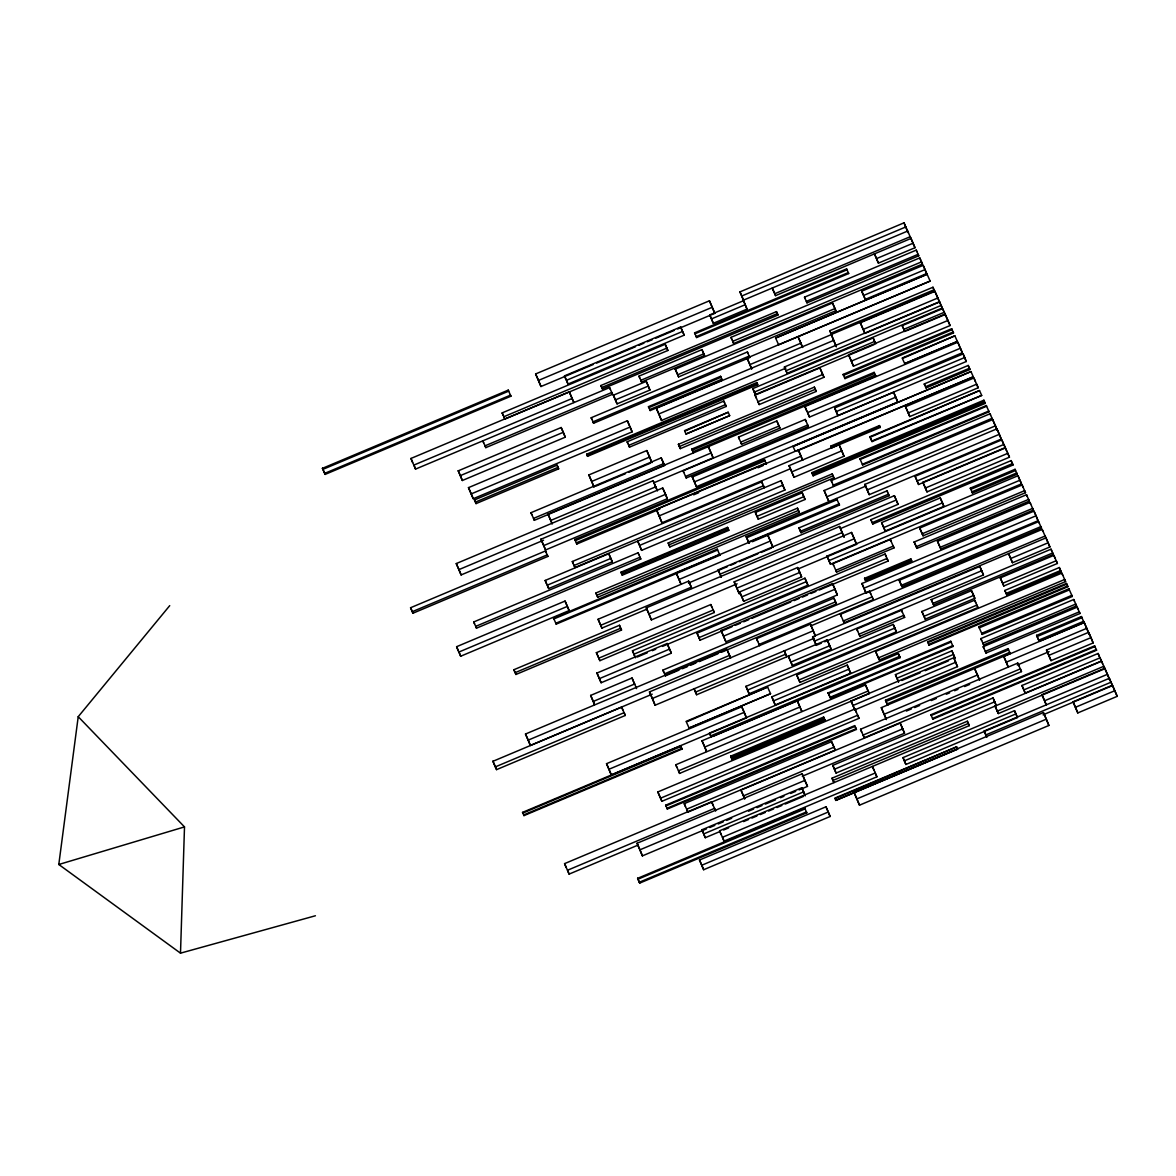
<?xml version="1.0" encoding="UTF-8"?>
<svg xmlns="http://www.w3.org/2000/svg" width="1176" height="1176" viewBox="0 0 1176 1176"><rect width="100%" height="100%" fill="white"/><g stroke="black" fill="none" stroke-linecap="round" stroke-linejoin="round"><path stroke-width="1.5" d="M315.418 915.766L180.501 953.163L184.5 826.904L78.219 716.698L169.726 605.64M180.501 953.163L58.8 864.492L78.219 716.698M593.277 364.501L540.96 386.522L535.624 373.953L709.451 300.791L714.802 313.345L677.67 328.971M878.413 263.13L874.459 253.81L878.413 263.13L915.002 247.724L907.666 231.055L743.452 300.159L739.939 291.898L904.021 222.837L907.519 231.099L906.299 228.379M322.459 468.327L508.238 390.123L510.913 396.209L325.149 474.398L322.459 468.327L325.149 474.398M322.885 469.371L508.649 391.167L508.238 390.123M535.624 373.953L538.534 380.392L712.362 307.23M739.939 291.898L741.791 295.984L905.858 226.924M324.723 473.355L510.502 395.151L510.913 396.209M564.524 375.864L680.654 326.987L684.153 335.189L568.023 384.067L564.524 375.864L566.024 379.627M709.775 314.918L743.467 300.733L745.261 304.687L747.01 309.112L713.317 323.297L709.775 314.918L713.317 323.297M596.658 363.075L635.481 346.744M638.847 345.318L643.919 343.186M647.285 341.76L652.357 339.629M655.723 338.218L674.289 330.397M711.553 318.872L745.261 304.687M915.002 247.724L911.047 238.419L775.557 295.646L772.235 288.046L774.793 293.706L910.209 236.699L910.988 238.654M502.167 412.879L665.19 344.259L667.88 350.477L504.842 419.097L502.167 412.879L503.108 415.246M694.575 332.867L846.602 268.878L848.66 273.538L696.633 337.541L694.575 332.867L694.942 333.808L846.97 269.819L846.602 268.878M876.605 258.573L913.193 243.167M666.924 348.096L503.901 416.716L504.842 419.097M412.57 462.477L410.968 458.449L569.257 391.829L573.844 402.471L569.257 391.829M804.502 297.161L916.251 250.12L918.735 255.809L806.986 302.849L804.502 297.161L805.09 298.645M600.892 385.522L776.469 311.625L777.365 313.61L777.939 315.05L602.362 388.962L600.892 385.522L601.48 386.978M572.242 398.444L413.952 465.064L415.554 469.092L609.609 387.595L612.534 394.283L485.806 447.63L482.88 440.926L483.601 442.735M777.365 313.61L601.789 387.507L602.362 388.962M638.994 376.129L701.969 349.625L704.527 355.519L641.552 382.024L638.994 376.129L639.67 377.849M731.002 337.365L919.779 257.897L922.44 264.086L733.662 343.539L731.002 337.365L731.884 339.57M703.836 353.785L640.861 380.289L641.552 382.024M613.387 395.195L646.241 381.377L648.343 386.051L649.931 390.035L617.077 403.868L613.387 395.195L617.077 403.868M675.245 369.161L832.476 302.982L834.989 308.553L835.842 310.714L678.611 376.893L675.245 369.161L678.611 376.893M861.758 291.178L923.175 265.335L926.659 273.552L865.242 299.395L861.758 291.178L863.331 295.161M615.489 399.869L648.343 386.051M925.086 269.569L863.669 295.426L865.242 299.395M677.758 374.747L834.989 308.553M458.272 470.826L561.158 427.52L563.319 432.283L565.259 437.193L462.359 480.499L458.272 470.826L462.359 480.499M927.114 274.287L775.616 338.056L927.114 274.287L930.142 281.079L747.01 358.033L751.538 368.75M591.205 417.73L747.377 351.991L749.788 357.489L593.615 423.228L591.205 417.73L591.778 419.156M460.419 475.589L563.319 432.283M648.461 406.661L720.579 376.305L722.284 380.201L650.166 410.556L648.461 406.661L648.858 407.631L720.962 377.275L720.579 376.305M829.742 330.691L932.965 287.238L934.597 290.986L831.373 334.44L829.742 330.691L830.241 331.926M747.01 358.033L749.979 364.589L800.93 343.142L802.664 347.493M785.921 368.088L661.485 420.464L656.34 408.278L831.212 334.66L836.357 346.861L830.873 333.205L934.097 289.752L934.597 290.986M468.504 487.628L627.381 420.758L630.189 426.991L632.129 431.857L473.252 498.727L468.504 487.628L473.252 498.727M860.317 322.753L934.905 291.369L937.889 297.969L939.492 302.011L864.904 333.396L860.317 322.753L864.904 333.396M656.34 408.278L658.898 413.952L833.769 340.349M471.326 493.861L630.189 426.991M863.302 329.368L937.889 297.969M784.392 366.986L939.521 301.688L942.241 308.038L787.112 373.336L784.392 366.986L785.436 369.617M474.487 499.932L557.071 465.167L558.644 468.842L476.06 503.607L474.487 499.932L475.089 501.432M586.648 454.186L756.815 382.567L757.373 383.788L757.726 384.699L587.559 456.317L586.648 454.186L587.015 455.083L757.168 383.464L757.726 384.699M757.373 383.788L587.206 455.421L587.559 456.317M752.802 388.609L873.18 337.938L875.738 343.906L874.738 341.407L754.36 392.078L752.802 388.609L755.36 394.577L874.062 344.612M903.065 327.884L902.183 325.649L942.637 308.626L950.076 325.546L853.453 366.206L848.543 354.711L945.151 314.051L950.076 325.546M627.175 441.779L723.857 401.075L726.18 406.455L629.498 447.145L627.175 441.779L627.881 443.587M906.402 330.838L945.181 314.521L944.284 312.287L903.83 329.324L904.726 331.559L902.183 325.649M755.08 395.151L819.878 367.882L823.964 377.29L759.182 404.573L755.08 395.151L756.227 398.002M684.491 430.636L728.194 412.247L729.679 415.642L685.99 434.032L684.726 431.195L728.194 412.247M848.543 354.711L851.424 361.076L948.032 320.416M822.832 374.438L758.05 401.707L759.182 404.573M588.882 474.942L593.998 486.938L588.882 474.942L646.8 450.555L651.916 462.55L646.8 450.555M843.133 374.409L951.663 328.721L953.515 332.94L844.971 378.613L843.133 374.409L843.501 375.35L952.031 329.662L951.663 328.721M678.449 444.322L814.351 387.125L816.173 391.446L680.287 448.644L678.449 444.322L680.287 448.644M591.793 481.41L649.711 457.038M679.419 446.498L815.321 389.3L816.173 391.446M530.993 512.692L661.206 457.89L664.543 465.505L534.33 520.321L530.993 512.692L531.758 514.618M595.644 486.232L625.441 473.707M628.748 472.311L650.255 463.256M902.183 358.004L954.853 335.821L957.352 341.437L904.682 363.619L902.389 358.533L954.853 335.821M874.121 372.366L874.547 373.454L692.208 450.202L691.782 449.114L874.121 372.366L875.752 376.114L548.045 514.147L552.117 523.746L548.045 514.147M663.779 463.579L533.566 518.395L534.33 520.321M804.943 406.558L957.837 342.201L962.35 352.741L809.455 417.098L804.943 406.558L806.765 411.115M738.499 437.09L776.822 420.964L779.923 428.093L741.6 444.219L738.499 437.09L739.322 439.192M550.868 520.409L711.157 452.951L713.112 457.846L654.062 482.704M960.527 348.184L807.647 412.541L809.455 417.098M779.085 425.991L740.762 442.117L741.6 444.219M543.533 540.24L461.11 574.932L456.259 563.569L653.092 480.734L657.399 490.76M683.094 470.856L805.251 419.45L808.382 426.55L686.211 477.97L683.094 470.856L683.712 472.414M834.681 407.954L963.1 353.917L964.717 357.519L836.312 411.556L834.681 407.954L836.283 411.953L837.9 415.554L966.304 361.502L963.1 353.917M456.259 563.569L458.978 569.596L655.811 486.761M540.975 539.225L662.705 487.981L665.572 494.332L667.306 498.712L545.576 549.956L540.975 539.225L545.576 549.956M692.311 476.986L893.584 392.27L895.789 397.15L897.714 402.001L696.442 486.717L692.311 476.986L696.442 486.717M924.277 383.935L968.215 365.442L969.98 369.484L926.041 387.977L924.277 383.935L924.777 385.199M694.516 481.866L895.789 397.15M543.827 545.561L665.572 494.332M970.964 371.572L793.05 446.468L970.964 371.572L973.302 376.805L797.049 450.996M410.586 607.727L545.488 550.941L547.869 556.424L412.982 613.21L410.586 607.727L412.982 613.21M764.473 459.669L764.929 460.83L575.314 540.637L574.858 539.475L764.473 459.669L766.443 464.197L765.988 463.035L576.372 542.842L576.843 544.018L659.795 509.09M412.364 611.652L547.252 554.866L547.869 556.424M790.345 468.754L661.97 522.791L656.311 509.428L973.302 376.805M693.649 494.846L698.735 492.7M757.991 467.769L763.062 465.623M905.549 406.749L973.934 377.966L978.167 387.771L909.783 416.554L905.549 406.749L909.783 416.554M656.311 509.428L659.221 515.867L801.106 456.141L802.767 460.301M908.342 412.938L976.727 384.155L978.167 387.771M830.932 446.013L879.428 425.594L880.221 427.447L831.711 447.865L830.932 446.013L831.314 446.968L879.824 426.476M789.081 465.667L839.047 444.631L841.825 450.805L843.986 456.244L794.035 477.265L789.081 465.667L794.035 477.265M573.138 563.598L572.315 561.525L761.725 481.807L764.327 487.82L763.503 485.747L574.094 565.465L574.917 567.538L780.967 480.734L782.937 485.085L639.626 545.399L637.657 541.063L641.596 550.353L784.907 490.039L780.967 480.734M869.872 436.693L979.52 390.55L981.695 395.43L872.048 441.588L869.872 436.693L872.048 441.588M870.108 437.251L979.52 390.55M791.874 471.841L841.825 450.805M871.828 441.029L981.695 395.43M545.194 580.444L608.771 553.69L612.24 561.79L548.678 588.559L545.194 580.444L546.546 583.825M811.778 472.664L983.886 400.207L985.267 403.383L813.16 475.824L811.778 472.664L812.16 473.634L984.283 401.192L983.886 400.207M610.903 558.409L547.325 585.178L548.678 588.559M859.891 458.758L986.297 405.558L989.06 411.776L862.655 464.976L859.891 458.758L860.17 459.463L986.576 406.264L986.297 405.558M473.766 621.942L638.068 552.793L640.773 559.026L476.486 628.175L473.766 621.942L474.501 623.78M669.864 546.928L668.174 542.945L832.211 473.913L833.887 477.882L669.864 546.928L669.012 545.032M755.374 512.486L802.194 492.788L805.06 499.477L758.241 519.175L755.374 512.486L756.521 515.353M831.741 481.94L831.226 480.616L990.016 413.776L997.468 430.666L992.706 419.553L824.126 490.524L828.874 501.623L824.126 490.524M620.972 572.197L727.474 527.362L728.797 530.376L622.28 575.196L620.972 572.197L621.281 572.991L727.797 528.171L728.797 530.376M803.928 496.61L757.094 516.308L758.241 519.175M728.473 529.567L621.957 574.403L622.28 575.196M456.611 646.697L565.053 601.054L569.125 610.579L460.683 656.223L456.611 646.697L458.287 650.916M595.923 592.998L797.46 508.164L799.268 512.413L597.731 597.232L595.923 592.998L596.702 594.982M826.934 496.757L995.528 425.8M567.449 606.36L458.993 652.004L460.683 656.223M864.875 484.424L996.895 428.843L999.35 434.297L1001.261 439.089L869.226 494.655L864.875 484.424L869.226 494.655M746.143 536.638L749.024 543.136L746.143 536.638L865.962 486.011M553.529 618.091L717.242 549.177L719.918 555.219L556.204 624.133L553.529 618.091L553.867 618.958L717.595 550.045L717.242 549.177M746.613 537.785L837.062 499.712L836.592 498.565L839.473 505.063L752.375 541.724M867.329 489.863L999.35 434.297M748.553 541.974L839.002 503.901L839.473 505.063M676.215 572.933L681.066 584.266L676.215 572.933L767.546 534.492L773.029 547.443L767.546 534.492M1005.304 447.983L918.559 484.497L915.075 476.353L1001.82 439.853L1009.449 457.185L926.997 491.891L922.866 482.278L1005.318 447.571M798.989 527.906L887.013 490.862L889.115 495.699L801.091 532.743L798.989 527.906L801.091 532.743M679.14 579.43L770.471 540.989M915.075 476.353L917.148 480.955L1003.892 444.44L1006.862 451.466M800.488 531.243L888.512 494.185L889.115 495.699M598.07 619.267L688.636 581.135L691.356 587.162L600.774 625.279L598.07 619.267L601.906 628.102L647.182 609.036M718.139 569.845L721.241 577.063L718.139 569.845L894.363 495.669L898.052 504.342L840.987 528.362M688.475 583.031L727.371 566.656M730.752 565.23L735.823 563.098M739.204 561.672L757.814 553.837M761.195 552.426L771.338 548.148M720.08 574.167L896.318 499.991M922.866 482.278L925.438 487.996L1007.891 453.289M737.117 583.825L651.386 619.914L646.271 607.845L839.576 526.481L844.089 537.035M513.912 669.717L619.473 625.279L621.516 630.042L515.955 674.465L513.912 669.717L514.647 671.555M870.902 519.63L1011.125 460.61L1013.021 464.99L872.812 524.011L870.902 519.63L871.46 521.012M646.271 607.845L648.99 613.887L842.295 532.522M734.177 581.855L739.234 593.733L734.177 581.855L851.542 532.449L856.598 544.341L797.916 569.037M881.603 522.614L940.241 497.918L942.476 502.872L943.872 506.371L885.219 531.052L881.603 522.614L885.219 531.052M970.318 488.128L1015.05 469.312L1017.181 474.178L972.449 493.009L970.318 488.128L970.803 489.348L1015.52 470.518L1015.05 469.312M736.999 588.118L854.364 538.726M883.823 527.554L942.476 502.872M739.704 591.91L797.622 567.523L799.827 572.418L801.606 576.887L743.688 601.259L739.704 591.91L743.688 601.259M596.423 652.665L710.804 604.538L714.258 612.52L599.892 660.662L596.423 652.665L599.892 660.662M827.007 556.116L1018.004 475.721L1021.474 483.88L830.491 564.26L827.007 556.116L830.491 564.26M741.909 596.791L799.827 572.418M829.021 560.585L1020.018 480.19L1021.474 483.88M598.878 658.119L713.259 609.976L714.258 612.52M832.887 563.642L890.291 539.475L893.995 547.913L836.592 572.08L832.887 563.642L833.608 565.45M919.705 528.083L1022.12 484.982L1025.501 492.7L923.072 535.815L919.705 528.083L923.072 535.815M633.908 654.385L635.437 657.796L632.467 650.769L804.943 578.18L807.912 585.192L662.5 646.403M806.471 581.591L633.996 654.179L632.467 650.769M922.263 533.757L1024.678 490.642L1025.501 492.7M596.967 673.039L667.174 643.492L671.32 653.195L601.127 682.741L596.967 673.039L601.127 682.741M637.127 657.075L647.27 652.812M652.342 650.681L655.738 649.255M731.957 626.764L700.043 640.2L697.03 633.188L885.102 554.028L888.115 561.025L819.275 590.014M914.193 541.989L1026.516 494.714L1029.294 501.094L916.986 548.369L914.193 541.989L916.986 548.369M599.481 678.596L669.673 649.049L671.32 653.195M697.03 633.188L699.014 637.612L887.086 558.438L888.115 561.025M916.31 546.664L1028.618 499.388L1029.294 501.094M721.109 630.498L832.52 583.605L835.063 589.22L837.327 594.938L725.915 641.831L721.109 630.498L725.915 641.831M735.309 625.353L740.351 623.236M743.702 621.81L748.745 619.693M752.111 618.282L790.728 602.024M794.079 600.613L799.121 598.496M802.473 597.085L807.515 594.953M810.881 593.542L815.909 591.425M937.492 541.327L1029.97 502.402L1033.351 510.09L940.859 549.03L937.492 541.327L940.859 549.03M723.637 636.128L835.063 589.22M864.58 578.342L910.827 558.879L911.709 560.937L865.448 580.415L864.58 578.342L865.448 580.415M940.183 547.325L1032.675 508.385L1033.351 510.09M911.268 559.85L865.022 579.312L911.268 559.982M594.453 704.586L590.646 695.413L632.041 677.993L636.583 688.607M861.964 583.516L1033.983 511.104L1036.085 515.764L1038.055 520.718L866.036 593.116L861.964 583.516L866.036 593.116M663.734 672.128L662.926 670.085L833.916 598.114L836.415 603.891L721.285 652.342M590.646 695.413L593.351 701.396L634.746 683.962M864.066 588.162L1036.085 515.764M652.21 694.163L530.376 745.452L525.496 734.03L726.886 649.255L730.693 658.016M662.926 670.085L665.425 675.862L678.964 670.158M682.345 668.732L687.431 666.601M690.812 665.175L695.898 663.029M699.279 661.603L717.904 653.768M757.697 641.435L756.58 638.656L869.564 591.102L873.253 599.628L810.867 625.897M899.214 580.312L1038.628 521.63L1041.451 528.068L902.036 586.75L899.214 580.312L902.036 586.75M525.496 734.03L528.245 740.116L729.62 655.341M759.182 644.404L872.151 596.849L873.253 599.628M901.463 585.295L1040.878 526.613L1041.451 528.068M814.395 638.171L655.106 705.218L649.475 691.914L810.426 624.162L815.394 635.775M841.163 616.209L840.414 614.328L1042.157 529.406L1049.903 546.958L1012.477 562.716L1008.596 553.617L1012.477 562.716M492.95 761.298L621.663 707.114L625.279 715.464L496.566 769.633L492.95 761.298L496.566 769.633M649.475 691.914L652.415 698.456L813.38 630.718M495.449 766.84L624.177 712.656L625.279 715.464M840.414 614.328L844.133 622.81L1046.023 537.858L1049.903 546.958M821.289 643.198L816.217 645.345L812.601 636.819L979.828 566.435L983.445 574.946L824.67 641.787M812.601 636.819L814.527 641.082L981.754 570.698M1010.801 558.497L1048.228 542.739M695.575 692.091L785.803 654.106L786.862 656.767L696.633 694.737L694.016 688.636L696.633 694.737M788.346 656.179L827.14 639.847L829.771 645.697L831.138 649.123L792.345 665.454L788.346 656.179L792.345 665.454M856.789 629.072L901.536 610.241L904.638 617.4L859.906 636.231L856.789 629.072L857.613 631.144M931.26 599.598L1051.05 549.177L1053.358 554.484L933.582 604.905L931.26 599.598L933.582 604.905M790.978 662.029L829.771 645.697M932.965 603.361L1052.755 552.94L1053.358 554.484M1000.306 577.901L1053.872 555.351L1057.386 563.466L1003.819 586.001L1000.306 577.901L1003.819 586.001M921.925 611.52L971.508 590.646L973.654 595.394L974.816 598.305L925.233 619.164L921.925 611.52L925.233 619.164M745.981 686.387L893.216 624.412L894.862 628.058L896.362 631.821L749.112 693.796L745.981 686.387L749.112 693.796M747.627 690.033L894.862 628.058M924.071 616.268L973.654 595.394M1002.731 583.252L1056.283 560.702L1057.386 563.466M686.122 721.358L767.59 687.063L770.559 693.722L689.092 728.018L686.358 721.961L767.59 687.063M796.755 675.039L974.713 600.142L977.918 607.507L799.959 682.418L796.755 675.039L799.959 682.418M1004.863 590.44L1059.326 567.523L1061.178 571.815L1006.73 594.747L1004.863 590.44L1005.392 591.793M798.989 679.978L976.933 605.067L977.918 607.507M606.551 763.68L741.747 706.761L744.261 712.318L746.481 717.919L611.285 774.837L606.551 763.68L611.285 774.837M875.606 651.489L1061.854 573.094L1065.574 581.591L879.31 659.986L875.606 651.489L879.31 659.986M771.794 696.854L847.235 665.101L849.043 669.1L773.602 700.852L771.794 696.854L775.219 704.953L850.674 673.187L847.235 665.101M609.05 769.236L744.261 712.318M878.472 657.854L1064.721 579.459L1065.574 581.591M709.481 733.089L711.23 737.131L709.481 733.089L898.317 653.606L899.581 656.384L900.081 657.649L712.921 736.426M522.541 812.381L680.654 745.819L682.08 749.068L523.967 815.615L522.541 812.381L522.82 813.072L680.933 746.51L680.654 745.819M927.57 641.875L1066.47 583.414L1067.896 586.692L929.011 645.154L927.57 641.875L927.849 642.596L1066.75 584.119L1066.47 583.414M710.73 735.867L899.581 656.384M706.482 751.39L702.013 740.777L797.255 700.69L801.841 711.377M978.77 626.72L1068.896 588.779L1072.306 596.467L982.166 634.408L978.77 626.72L979.211 627.852L1069.337 589.911L1068.896 588.779M828.154 692.87L950.767 641.258L953.06 646.447L830.447 698.059L828.154 692.87L830.447 698.059M828.463 693.649L951.075 642.037L950.767 641.258M702.013 740.777L704.821 747.01L800.077 706.923M830.138 697.28L952.751 645.668L953.06 646.447M675.818 764.753L865.492 684.917L869.255 693.575L679.581 773.411L675.818 764.753L676.861 767.369M895.421 674.612L898.508 681.904L895.421 674.612L951.913 650.828L955 658.134L951.913 650.828M980.887 638.583L1073.747 599.495L1076.525 605.875L983.665 644.962L980.887 638.583L981.622 640.405M897.023 678.185L953.515 654.4M868.211 690.959L678.537 770.794L679.581 773.411M851.027 700.999L953.736 657.766L955.75 662.235L853.041 705.468L851.027 700.999L854.79 709.863L957.499 666.63L953.736 657.766M901.83 680.507L920.117 672.819M925.1 670.717L948.356 660.927M983.224 646.682L1077.187 607.139L1079.965 613.505L986.002 653.048L983.224 646.682L983.886 648.358M730.678 756.168L823.626 717.051L825.082 720.432L732.134 759.549L730.678 756.168L732.134 759.549M731.105 757.241L824.053 718.124L823.626 717.051M731.707 758.476L824.655 719.359L825.082 720.432M657.84 791.948L854.937 708.981L858.995 718.36L661.897 801.312L657.84 791.948L661.897 801.312M1036.615 635.408L1081.42 616.547L1084.022 622.471L1039.231 641.317L1036.615 635.408L1039.231 641.317M885.499 700.264L887.645 705.159L885.499 700.264L1008.053 648.682L1010.199 653.577L881.294 707.643L886.351 719.477L881.294 707.643M1037.07 636.554L1081.876 617.709L1081.42 616.547M885.984 701.469L1008.538 649.887L1008.053 648.682M660.633 798.166L857.73 715.199L858.995 718.36M887.16 703.954L1009.714 652.371L1010.199 653.577M1038.761 640.17L1083.566 621.325L1084.022 622.471M1008.244 667.159L1003.76 656.487L1084.272 622.589L1089.388 634.687L1084.272 622.589M665.645 805.207L854.732 725.621L856.422 729.429L667.321 809.029L665.645 805.207L665.925 805.928L855.025 726.342L856.422 729.429M1003.76 656.487L1006.333 662.161L1086.844 628.278M884.264 714.214L977.521 674.965L979.608 680.228L974.551 668.394L977.521 674.965M856.128 728.708L667.027 808.294L667.321 809.029M1046.522 650.049L1088.638 632.32L1091.019 637.612L1093.136 642.949L1051.035 660.662L1046.522 650.049L1051.035 660.662M860.553 729.252L1017.784 663.073L1021.474 671.599L864.242 737.778L860.553 729.252L861.64 732.001M684.256 803.664L831.594 741.644L835.254 750.112L687.916 812.131L684.256 803.664L685.446 806.648M906.343 711.068L911.341 708.966M914.663 707.57L919.661 705.453M931.318 700.558L936.317 698.456M946.312 694.252L949.635 692.84M954.633 690.738L957.97 689.342M964.629 686.534L969.627 684.432M1017.269 665.043L1049.139 651.636M1048.904 655.341L1091.019 637.612M834.078 747.142L686.725 809.162L687.916 812.131M566.141 867.506L564.583 863.625L711.627 801.738L715.405 810.573M744.643 798.798L740.939 790.096L900.199 723.064L904.535 733.207L802.282 776.248M930.892 714.743L1094.606 645.83L1096.561 650.24L932.847 719.153L930.892 714.743L931.186 715.449L1094.885 646.55L1094.606 645.83M740.939 790.096L743.541 795.858L902.8 728.826M706.423 828.933L642.405 855.878L637.054 843.28L802.135 773.793L807.486 786.391L799.063 789.934M564.583 863.625L569.111 874.106L638.406 844.941M1021.973 685.505L1098.105 653.459L1101.353 661.03L1025.207 693.076L1021.973 685.505L1025.207 693.076M1046.155 704.703L1041.921 694.693L1104.823 668.233L1109.732 679.743L1101.589 661.221L836.077 773.058L832.814 765.37L993.029 697.927L996.293 705.615L993.029 697.927M637.054 843.28L639.994 849.792L805.06 780.32M834.548 769.207L994.764 701.778M1023.928 689.856L1100.074 657.81L1101.353 661.03M720.271 831.403L705.277 837.709L701.91 829.8L801.841 787.744L805.207 795.652L801.841 787.744M709.789 827.507L714.832 825.39M718.213 823.964L723.255 821.848M726.636 820.422L731.678 818.29M748.524 811.205L753.581 809.073M756.947 807.662L762.004 805.531M765.37 804.119L775.484 799.856M780.526 797.74L783.907 796.314M790.639 793.477L795.696 791.36M832.917 780.379L832.035 778.189L967.348 721.226L969.23 725.665L719.594 830.785L721.138 834.651M701.91 829.8L703.762 833.887L803.678 791.83M997.351 711.112L1103.867 666.278L1104.837 668.732L998.321 713.567L995.058 706.056L998.321 713.567M723.607 830.006L728.591 827.904M743.585 821.598L748.583 819.481M751.92 818.084L756.903 815.982M760.24 814.586L765.238 812.484M768.575 811.072L773.558 808.97M776.895 807.574L781.893 805.472M785.215 804.061L803.546 796.358M905.902 764.473L903.006 757.609L1014.535 710.671L1017.431 717.522L905.902 764.473L904.462 761.254M1041.921 694.693L1044.655 700.749L1107.542 674.274M875.37 772.941L722.52 837.268L724.063 841.134L876.914 776.807L872.445 766.443L873.988 770.309M1015.976 713.876L904.447 760.828L903.006 757.609M986.664 737.029L984.136 731.002L1109.321 678.317L1117.2 696.339L1077.804 712.921L1075.32 707.438L1073.071 701.763L1112.467 685.182L1117.2 696.339M637.627 878.34L804.678 808.015L806.795 812.792L639.729 883.102L637.627 878.34L639.729 883.102M637.98 879.207L805.031 808.897L804.678 808.015M834.769 798.137L956.647 746.833L957.646 749.112L835.768 800.415L835.004 798.71L956.647 746.833M984.136 731.002L985.885 734.897L1111.07 682.198L1112.437 685.637L1043.068 714.832M639.376 882.22L806.442 811.91L806.795 812.792M854.026 792.286L1043.406 712.568L1046.375 719.139L1048.889 725.474L859.509 805.178L854.026 792.286L859.509 805.178M699.514 860.023L825.964 806.795L828.316 811.984L830.109 816.497L703.66 869.725L699.514 860.023L703.66 869.725M856.981 798.857L1046.375 719.139M1073.071 701.763L1075.54 707.246L1114.936 690.665M701.851 865.213L828.316 811.984M58.8 864.492L184.5 826.904M926.659 273.552L923.175 265.335M939.492 302.011L934.905 291.369M960.322 348.258L962.35 352.741M964.688 357.901L966.304 361.502M1001.261 439.089L996.895 428.843M1007.509 452.907L1009.449 457.185M1038.055 520.718L1033.983 511.104M1093.136 642.949L1088.638 632.32M983.445 574.946L979.828 566.435M1048.889 725.474L1043.406 712.568M897.714 402.001L893.584 392.27M943.872 506.371L940.241 497.918M974.816 598.305L971.508 590.646M835.842 310.714L832.476 302.982M1017.431 717.522L1014.535 710.671M898.052 504.342L894.363 495.669M955.485 662.161L957.499 666.63M823.964 377.29L819.878 367.882M800.93 343.142L797.975 336.586L802.502 347.287M843.986 456.244L839.047 444.631M777.939 315.05L776.469 311.625M775.616 338.056L778.644 344.833L930.142 281.079M831.226 480.616L833.784 486.467L833.269 485.159L992.059 418.318L992.588 419.641M896.362 631.821L893.216 624.412M856.598 544.341L851.542 532.449M747.01 309.112L743.467 300.733M900.081 657.649L898.317 653.606M844.015 537.035L839.576 526.481M801.106 456.141L798.21 449.702L802.414 459.845M793.05 446.468L795.138 451.099M779.923 428.093L776.822 420.964M805.06 499.477L802.194 492.788M904.535 733.207L900.199 723.064M714.802 313.345L709.451 300.791M837.327 594.938L832.52 583.605M782.937 485.688L784.907 490.039M869.255 693.575L865.492 684.917M848.866 669.188L850.674 673.187M704.527 355.519L701.969 349.625M807.912 585.192L804.943 578.18M801.606 576.887L797.622 567.523M831.138 649.123L827.14 639.847M815.321 635.834L810.426 624.162M874.709 771.941L876.914 776.807M667.88 350.477L665.19 344.259M711.157 452.951L708.334 446.674L713.112 457.846M835.254 750.112L831.594 741.644M786.862 656.767L784.245 650.651L785.303 653.312M691.782 449.114L693.414 452.863L692.973 451.79L875.326 375.041L875.752 376.114M832.035 778.189L833.916 782.613L833.049 780.423L968.362 723.46L969.23 725.665M801.738 711.304L797.255 700.69M649.931 390.035L646.241 381.377M756.58 638.656L759.637 645.742M830.109 816.497L825.964 806.795M773.426 700.955L775.219 704.953M664.543 465.505L661.206 457.89M805.281 781.496L807.486 786.391M667.306 498.712L662.705 487.981M630.013 427.182L632.129 431.857M657.252 490.583L653.092 480.734M730.384 657.649L726.886 649.255M691.797 588.47L688.636 581.135M668.174 542.945L669.041 544.856L833.064 475.81L833.887 477.882M746.481 717.919L741.747 706.761M565.259 437.193L561.158 427.52M612.24 561.79L608.771 553.69M719.594 830.785L724.063 841.134M574.858 539.475L576.843 544.018M572.315 561.525L574.917 567.538M569.125 610.579L565.053 601.054M410.968 458.449L415.554 469.092M1109.321 678.317L1110.673 681.742M1101.589 661.221L1102.559 663.661M1098.105 653.459L1099.384 656.678M1096.561 650.24L1096.267 649.534L932.568 718.448L932.847 719.153M1079.965 613.505L1079.303 611.829L985.341 651.372L986.002 653.048M1076.525 605.875L1075.79 604.038L982.93 643.125L983.665 644.962M1077.187 607.139L1077.848 608.815M1073.747 599.495L1074.467 601.333M1072.306 596.467L1071.851 595.335L981.725 633.276L982.166 634.408M1067.896 586.692L1067.617 585.971L928.717 644.433L929.011 645.154M1061.178 571.815L1060.649 570.478L1006.2 593.395L1006.73 594.747M1061.854 573.094L1062.692 575.226M1059.326 567.523L1059.855 568.861M1053.872 555.351L1054.96 558.115M1051.05 549.177L1051.667 550.721M1045.876 537.888L1045.126 536.006L843.383 620.928L844.133 622.81M1042.157 529.406L1042.906 531.287M1038.628 521.63L1039.202 523.07M1029.97 502.402L1030.646 504.107M1026.516 494.714L1027.192 496.419M1022.12 484.982L1022.944 487.04M1018.004 475.721L1019.46 479.411M1017.181 474.178L1016.696 472.972L971.964 491.788L972.449 493.009M1011.125 460.61L1011.683 461.992M1013.021 464.99L1012.477 463.594L872.254 522.614L872.812 524.011M1001.82 439.853L1003.231 443.396M989.06 411.776L988.781 411.071L862.375 464.27L862.655 464.976M990.016 413.776L990.545 415.099M985.267 403.383L984.871 402.398L812.763 474.854L813.16 475.824M973.934 377.966L975.374 381.583M968.215 365.442L968.715 366.691M969.98 369.484L969.48 368.235L925.541 386.728L926.041 387.977M957.352 341.437L904.682 363.619M957.837 342.201L959.645 346.758M953.515 332.94L953.133 332L844.603 377.672L844.971 378.613M942.241 308.038L941.197 305.407L786.068 370.705L787.112 373.336M942.637 308.626L943.519 310.861M939.521 301.688L940.565 304.319M932.965 287.238L933.465 288.473M922.44 264.086L921.558 261.866L732.78 341.319L733.662 343.539M919.779 257.897L920.661 260.116M916.251 250.12L916.839 251.62M918.735 255.809L918.147 254.325L806.398 301.365L806.986 302.849M907.666 231.055L908.431 232.995M904.021 222.837L905.682 227.012M1075.54 707.246L1077.804 712.921M1044.655 700.749L1046.287 704.85M1021.474 671.599L1020.386 668.865L863.155 735.044L864.242 737.778M1017.784 663.073L1018.872 665.822M1006.333 662.161L1008.244 666.983M848.66 273.538L848.278 272.597L696.251 336.586L696.633 337.541M873.18 337.938L874.165 340.437M974.713 600.142L975.683 602.582M925.438 487.996L926.997 491.891M917.148 480.955L918.559 484.497M879.428 425.594L880.221 427.447M851.424 361.076L853.453 366.206M985.885 734.897L986.796 737.176M887.013 490.862L887.615 492.362M910.827 558.879L911.709 560.937M967.348 721.226L968.23 723.431M893.995 547.913L893.275 546.105L835.871 570.257L836.592 572.08M890.291 539.475L891.011 541.283M836.312 411.556L837.9 415.554M885.102 554.028L886.131 556.615M814.351 387.125L815.203 389.271M957.646 749.112L835.768 800.415M904.638 617.4L903.815 615.327L859.083 634.158L859.906 636.231M901.536 610.241L902.36 612.314M774.793 293.706L775.557 295.646M831.329 446.895L831.711 447.865M832.211 473.913L833.034 475.986M808.382 426.55L807.765 425.006L685.593 476.427L686.211 477.97M805.251 419.45L805.869 420.993M869.564 591.102L870.666 593.88M741.791 295.984L743.452 300.159M749.788 357.489L749.215 356.063L593.042 421.802L593.615 423.228M747.377 351.991L747.951 353.417M749.979 364.589L751.699 368.941M756.815 382.567L757.168 383.464M754.36 392.078L755.36 394.577M836.415 603.891L835.592 601.833L664.602 673.804L665.425 675.862M833.916 598.114L834.74 600.157M797.46 508.164L798.239 510.149M799.268 512.413L798.475 510.413L596.938 595.247L597.731 597.232M854.937 708.981L856.187 712.141M853.041 705.468L854.79 709.863M722.284 380.201L721.888 379.216L649.784 409.571L650.166 410.556M761.725 481.807L762.548 483.88M726.18 406.455L725.46 404.647L628.778 445.337L629.498 447.145M723.857 401.075L724.563 402.883M729.679 415.642L685.99 434.032M814.527 641.082L816.217 645.345M684.153 335.189L682.653 331.411L566.523 380.289L568.023 384.067M680.654 326.987L682.154 330.75M832.814 765.37L836.077 773.058M727.474 527.362L727.797 528.171M719.918 555.219L719.58 554.337L555.851 623.251L556.204 624.133M770.559 693.722L689.092 728.018M802.135 773.793L804.546 779.879M658.898 413.952L661.485 420.464M710.804 604.538L711.803 607.081M627.381 420.758L629.322 425.624M612.534 394.283L611.814 392.475L485.085 445.807L485.806 447.63M609.609 387.595L610.329 389.403M659.221 515.867L661.97 522.791M699.014 637.612L700.043 640.2M743.541 795.858L744.702 798.783M639.626 545.399L641.596 550.353M640.773 559.026L640.053 557.203L475.751 626.352L476.486 628.175M638.068 552.793L638.788 554.616M667.174 643.492L668.821 647.638M704.821 747.01L706.6 751.464M648.99 613.887L651.386 619.914M715.64 810.925L714.611 808.324L567.567 870.225L569.111 874.106M711.627 801.738L713.17 805.619M538.534 380.392L540.96 386.522M682.08 749.068L681.801 748.377L523.688 814.924L523.967 815.615M652.415 698.456L655.106 705.218M557.071 465.167L557.674 466.681M558.644 468.842L558.056 467.342L475.471 502.093L476.06 503.607M703.762 833.887L705.277 837.709M621.516 630.042L620.796 628.205L515.22 672.628L515.955 674.465M619.473 625.279L620.208 627.131M632.041 677.993L634.511 684.167M600.774 625.279L601.906 628.102M621.663 707.114L622.78 709.922M545.488 550.941L546.105 552.5M593.351 701.396L594.571 704.483M639.994 849.792L642.405 855.878M528.245 740.116L530.376 745.452M458.978 569.596L461.11 574.932"/></g></svg>
